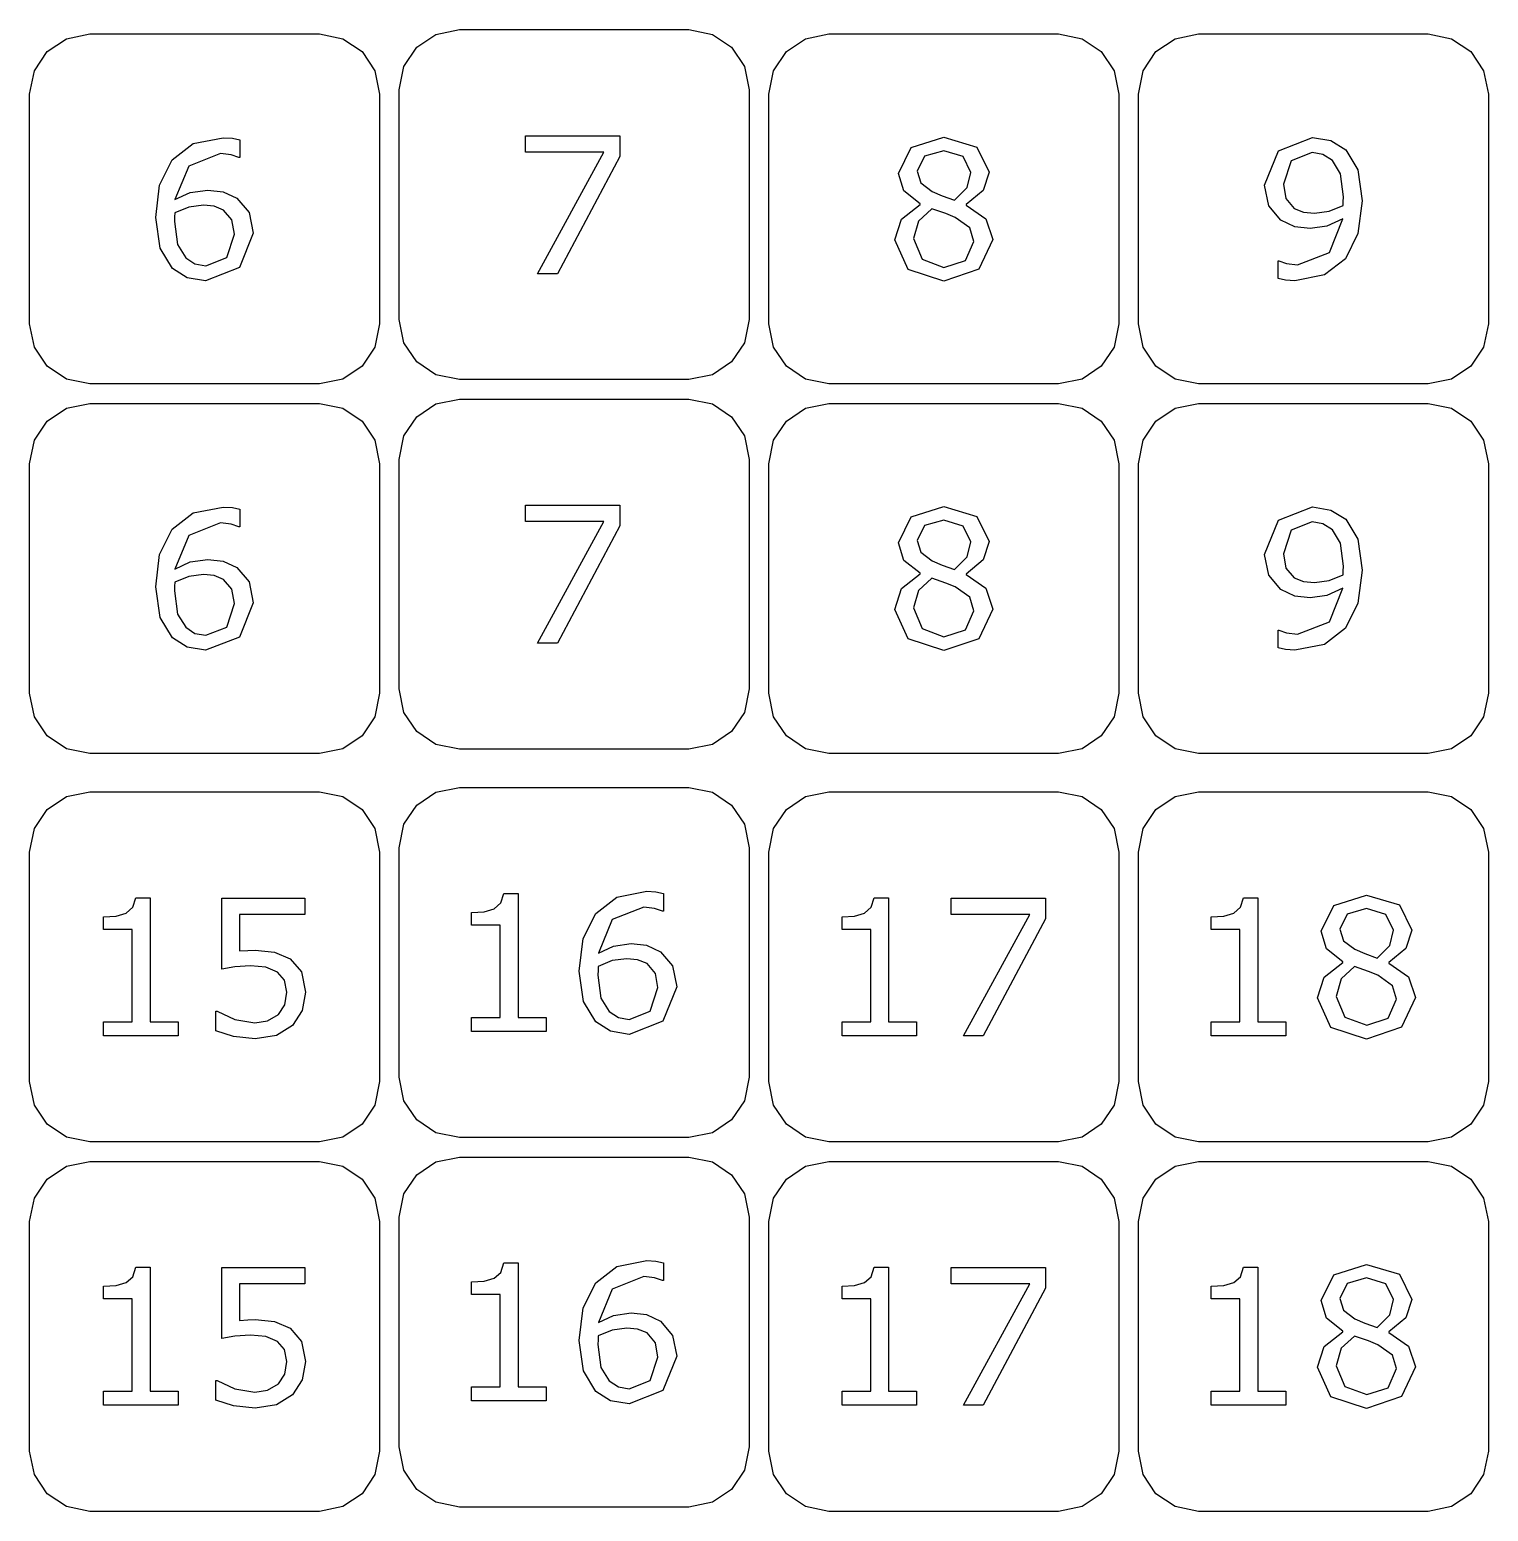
# Model space of a CAD drawing. Extents: x 11.1 to 63.2, y -24 to 11.
# Drawn here: x 40.19 to 63.17, y -12.35 to 11.01 of the extents above; entities that cross this region are included whole.
import ezdxf

# ---------------------------------------------------------------- set-up
doc = ezdxf.new("R2010")
doc.units = 0

msp = doc.modelspace()

# ---------------------------------------------------------------- linework, layer by layer
at = {"layer": 'Livello 1'}
for p, q in [((46.588299, 10.938218), (46.958238, 11.012538)), ((46.958238, 11.012538), (46.9583, 11.0126)), ((46.9583, 11.0126), (50.5766, 11.0126)), ((50.5766, 11.0126), (50.946539, 10.93828)), ((40.46294, 10.667088), (40.764399, 10.870008)), ((40.764399, 10.870008), (41.134338, 10.944328)), ((41.134338, 10.944328), (41.1344, 10.9443)), ((41.1344, 10.9443), (44.7527, 10.9443)), ((44.7527, 10.9443), (45.122639, 10.86998)), ((45.122639, 10.86998), (45.424098, 10.66706)), ((46.28684, 10.735298), (46.588299, 10.938218)), ((50.946539, 10.93828), (51.247998, 10.73536)), ((52.11164, 10.667088), (52.413099, 10.870008)), ((52.413099, 10.870008), (52.783038, 10.944328)), ((52.783038, 10.944328), (52.7831, 10.9443)), ((52.7831, 10.9443), (56.4014, 10.9443)), ((56.4014, 10.9443), (56.771339, 10.86998)), ((56.771339, 10.86998), (57.072798, 10.66706)), ((57.93604, 10.667088), (58.237499, 10.870008)), ((58.237499, 10.870008), (58.607438, 10.944328)), ((58.607438, 10.944328), (58.6074, 10.9443)), ((58.6074, 10.9443), (62.2258, 10.9443)), ((62.2258, 10.9443), (62.595739, 10.86998)), ((62.595739, 10.86998), (62.897198, 10.66706)), ((40.26002, 10.365629), (40.46294, 10.667088)), ((45.424098, 10.66706), (45.627018, 10.365601)), ((46.08392, 10.433839), (46.28684, 10.735298)), ((51.247998, 10.73536), (51.450918, 10.433901)), ((51.90872, 10.365629), (52.11164, 10.667088)), ((57.072798, 10.66706), (57.275718, 10.365601)), ((57.73312, 10.365629), (57.93604, 10.667088)), ((62.897198, 10.66706), (63.100118, 10.365601)), ((40.1857, 9.99569), (40.26002, 10.365629)), ((45.627018, 10.365601), (45.701338, 9.995662)), ((46.0096, 10.0639), (46.08392, 10.433839)), ((51.450918, 10.433901), (51.525238, 10.063962)), ((51.8344, 9.99569), (51.90872, 10.365629)), ((57.275718, 10.365601), (57.350038, 9.995662)), ((57.6588, 9.99569), (57.73312, 10.365629)), ((63.100118, 10.365601), (63.174438, 9.995662)), ((46.009662, 6.445588), (46.0096, 10.0639)), ((51.525238, 10.063962), (51.5253, 6.44559)), ((40.185762, 6.377338), (40.1857, 9.99569)), ((45.701338, 9.995662), (45.7014, 6.37733)), ((51.834462, 6.377338), (51.8344, 9.99569)), ((57.350038, 9.995662), (57.3501, 6.37733)), ((57.658762, 6.377338), (57.6588, 9.99569)), ((63.174438, 9.995662), (63.1744, 6.37733)), ((42.433127, 8.959474), (42.764188, 9.216155)), ((42.764188, 9.216155), (43.236715, 9.309494)), ((43.236715, 9.309494), (43.3811, 9.302202)), ((43.3811, 9.302202), (43.49923, 9.275949)), ((43.49923, 9.275949), (43.4992, 8.99739)), ((47.9989, 9.08169), (47.9989, 9.33691)), ((47.9989, 9.33691), (49.485, 9.33691)), ((49.485, 9.33691), (49.485, 9.01169)), ((53.879073, 8.746548), (54.080334, 9.154905)), ((54.080334, 9.154905), (54.59224, 9.318248)), ((54.59224, 9.318248), (55.111438, 9.162197)), ((55.111438, 9.162197), (55.305406, 8.765507)), ((59.866808, 9.103856), (60.400589, 9.31241)), ((60.400589, 9.31241), (60.692274, 9.262824)), ((60.692274, 9.262824), (60.92708, 9.116982)), ((60.92708, 9.116982), (61.118133, 8.804881)), ((42.234781, 8.562784), (42.433127, 8.959474)), ((43.192915, 9.058645), (42.692679, 8.861758)), ((43.360634, 9.038226), (43.192915, 9.058645)), ((43.4846, 8.99739), (43.360634, 9.038226)), ((43.4992, 8.99739), (43.4846, 8.99739)), ((49.23558, 9.08169), (47.9989, 9.08169)), ((48.1899, 7.16533), (49.23558, 9.08169)), ((49.485, 9.01169), (48.502026, 7.16533)), ((54.288943, 9.016355), (54.17227, 8.780091)), ((54.590836, 9.10386), (54.288943, 9.016355)), ((54.897103, 9.010521), (54.590836, 9.10386)), ((55.018154, 8.76259), (54.897103, 9.010521)), ((59.648046, 8.562783), (59.866808, 9.103856)), ((60.065135, 8.943426), (59.944087, 8.574446)), ((60.397655, 9.074684), (60.065135, 8.943426)), ((60.568289, 9.045516), (60.397655, 9.074684)), ((60.715589, 8.952177), (60.568289, 9.045516)), ((60.843929, 8.739248), (60.715589, 8.952177)), ((42.692679, 8.861758), (42.475374, 8.332352)), ((53.962204, 8.469448), (53.879073, 8.746548)), ((54.17227, 8.780091), (54.230608, 8.597789)), ((54.962735, 8.523409), (55.018155, 8.762589)), ((55.018155, 8.762589), (55.018154, 8.76259)), ((55.305406, 8.765507), (55.213526, 8.475282)), ((60.8906, 8.376102), (60.843929, 8.739248)), ((61.118133, 8.804881), (61.18522, 8.313394)), ((42.173527, 8.050879), (42.234781, 8.562784)), ((42.475374, 8.332352), (42.716013, 8.44465)), ((42.716013, 8.44465), (42.991654, 8.484027)), ((42.991654, 8.484027), (43.235209, 8.457775)), ((43.235209, 8.457775), (43.452514, 8.355686)), ((54.2218, 8.26527), (53.962204, 8.469448)), ((54.230608, 8.597789), (54.409994, 8.462156)), ((54.409994, 8.462156), (54.564587, 8.39361)), ((54.76293, 8.323606), (54.962735, 8.523409)), ((55.213526, 8.475282), (54.943719, 8.253603)), ((59.712218, 8.234639), (59.648046, 8.562783)), ((59.944087, 8.574446), (59.983462, 8.348391)), ((42.692725, 8.215682), (42.473961, 8.125261)), ((42.923154, 8.244851), (42.692725, 8.215682)), ((43.093788, 8.230266), (42.923154, 8.244851)), ((43.242547, 8.169012), (43.093788, 8.230266)), ((43.452514, 8.355686), (43.645026, 8.131089)), ((53.9258, 8.023172), (54.221857, 8.256519)), ((54.405617, 8.189431), (54.194148, 7.995462)), ((54.221857, 8.256519), (54.2218, 8.26527)), ((54.622922, 8.112135), (54.405617, 8.189431)), ((54.564587, 8.39361), (54.76293, 8.323606)), ((54.943719, 8.253603), (54.9437, 8.24485)), ((54.9437, 8.24485), (55.255801, 8.029004)), ((59.906186, 8.008584), (59.712218, 8.234639)), ((59.983462, 8.348391), (60.11618, 8.195257)), ((60.11618, 8.195257), (60.260562, 8.134004)), ((60.666003, 8.150045), (60.884767, 8.239008)), ((60.884767, 8.239008), (60.887674, 8.298804)), ((60.887674, 8.298804), (60.890581, 8.3761)), ((60.890581, 8.3761), (60.8906, 8.376102)), ((61.1852, 8.31339), (61.119569, 7.79711)), ((61.18522, 8.313394), (61.1852, 8.31339)), ((42.240614, 7.569601), (42.173527, 8.050879)), ((42.469587, 8.062549), (42.468176, 7.988169)), ((42.468176, 7.988169), (42.514844, 7.623564)), ((42.473961, 8.125261), (42.469587, 8.062549)), ((43.373806, 8.01442), (43.242547, 8.169012)), ((43.414641, 7.789823), (43.373806, 8.01442)), ((43.645026, 8.131089), (43.710654, 7.801486)), ((53.820794, 7.696486), (53.9258, 8.023172)), ((54.194148, 7.995462), (54.115394, 7.718363)), ((54.77314, 8.05234), (54.622922, 8.112135)), ((55.003569, 7.888997), (54.77314, 8.05234)), ((55.255801, 8.029004), (55.363726, 7.702318)), ((60.123491, 7.906495), (59.906186, 8.008584)), ((60.260562, 8.134004), (60.435574, 8.119418)), ((60.435574, 8.119418), (60.666003, 8.150045)), ((60.883326, 8.031918), (60.628101, 7.915245)), ((60.670398, 7.498137), (60.883326, 8.031918)), ((43.293642, 7.417928), (43.41469, 7.789824)), ((43.41469, 7.789824), (43.414641, 7.789823)), ((43.7107, 7.80149), (43.491936, 7.260417)), ((43.710654, 7.801486), (43.7107, 7.80149)), ((54.115394, 7.718363), (54.251027, 7.393136)), ((55.063363, 7.67461), (55.003569, 7.888997)), ((60.367046, 7.880243), (60.123491, 7.906495)), ((60.628101, 7.915245), (60.367046, 7.880243)), ((61.119569, 7.79711), (60.924142, 7.401879)), ((42.434585, 7.248749), (42.240614, 7.569601)), ((42.514844, 7.623564), (42.646103, 7.413552)), ((54.029348, 7.229792), (53.820794, 7.696486)), ((54.935023, 7.374176), (55.063363, 7.67461)), ((55.063363, 7.67461), (55.063363, 7.67461)), ((55.3638, 7.70232), (55.143577, 7.234168)), ((55.363726, 7.702318), (55.3638, 7.70232)), ((60.165785, 7.305626), (60.670398, 7.498137)), ((42.666473, 7.101449), (42.434585, 7.248749)), ((42.646103, 7.413552), (42.790488, 7.318755)), ((42.790488, 7.318755), (42.961122, 7.289587)), ((43.491936, 7.260417), (42.958155, 7.051863)), ((42.961122, 7.289587), (43.293642, 7.417928)), ((54.251027, 7.393136), (54.595214, 7.264795)), ((54.595214, 7.264795), (54.935023, 7.374176)), ((59.859498, 7.08832), (59.8595, 7.36688)), ((59.8595, 7.36688), (59.8741, 7.36688)), ((59.8741, 7.36688), (59.993692, 7.324586)), ((59.993692, 7.324586), (60.165785, 7.305626)), ((60.924142, 7.401879), (60.591622, 7.145197)), ((42.958155, 7.051863), (42.666473, 7.101449)), ((48.502026, 7.16533), (48.1899, 7.16533)), ((54.592296, 7.04749), (54.029348, 7.229792)), ((55.143577, 7.234168), (54.592296, 7.04749)), ((59.979087, 7.063527), (59.859498, 7.08832)), ((60.122013, 7.054775), (59.979087, 7.063527)), ((60.591622, 7.145197), (60.122013, 7.054775)), ((40.260082, 6.007399), (40.185762, 6.377338)), ((45.7014, 6.37733), (45.62708, 6.007391)), ((46.083982, 6.075649), (46.009662, 6.445588)), ((51.5253, 6.44559), (51.45098, 6.075651)), ((51.908782, 6.007399), (51.834462, 6.377338)), ((57.3501, 6.37733), (57.27578, 6.007391)), ((57.733082, 6.007399), (57.658762, 6.377338)), ((63.1744, 6.37733), (63.10008, 6.007391)), ((46.286902, 5.77419), (46.083982, 6.075649)), ((51.45098, 6.075651), (51.24806, 5.774192)), ((40.463002, 5.70594), (40.260082, 6.007399)), ((45.62708, 6.007391), (45.42416, 5.705932)), ((52.111702, 5.70594), (51.908782, 6.007399)), ((57.27578, 6.007391), (57.07286, 5.705932)), ((57.936002, 5.70594), (57.733082, 6.007399)), ((63.10008, 6.007391), (62.89716, 5.705932)), ((40.764461, 5.50302), (40.463002, 5.70594)), ((45.42416, 5.705932), (45.122701, 5.503012)), ((46.588361, 5.57127), (46.286902, 5.77419)), ((51.24806, 5.774192), (50.946601, 5.571272)), ((52.413161, 5.50302), (52.111702, 5.70594)), ((57.07286, 5.705932), (56.771401, 5.503012)), ((58.237461, 5.50302), (57.936002, 5.70594)), ((62.89716, 5.705932), (62.595701, 5.503012)), ((41.1344, 5.4287), (40.764461, 5.50302)), ((44.752762, 5.428692), (41.1344, 5.4287)), ((45.122701, 5.503012), (44.752762, 5.428692)), ((46.9583, 5.49695), (46.588361, 5.57127)), ((50.576662, 5.496952), (46.9583, 5.49695)), ((50.946601, 5.571272), (50.576662, 5.496952)), ((52.7831, 5.4287), (52.413161, 5.50302)), ((56.401462, 5.428692), (52.7831, 5.4287)), ((56.771401, 5.503012), (56.401462, 5.428692)), ((58.6074, 5.4287), (58.237461, 5.50302)), ((62.225762, 5.428692), (58.6074, 5.4287)), ((62.595701, 5.503012), (62.225762, 5.428692)), ((46.588299, 5.111498), (46.958238, 5.185818)), ((46.958238, 5.185818), (46.9583, 5.18582)), ((46.9583, 5.18582), (50.5766, 5.18582)), ((50.5766, 5.18582), (50.946539, 5.1115)), ((40.46294, 4.840318), (40.764399, 5.043238)), ((40.764399, 5.043238), (41.134338, 5.117558)), ((41.134338, 5.117558), (41.1344, 5.11756)), ((41.1344, 5.11756), (44.7527, 5.11756)), ((44.7527, 5.11756), (45.122639, 5.04324)), ((45.122639, 5.04324), (45.424098, 4.84032)), ((46.08392, 4.607119), (46.28684, 4.908578)), ((46.28684, 4.908578), (46.588299, 5.111498)), ((50.946539, 5.1115), (51.247998, 4.90858)), ((51.247998, 4.90858), (51.450918, 4.607121)), ((52.11164, 4.840318), (52.413099, 5.043238)), ((52.413099, 5.043238), (52.783038, 5.117558)), ((52.783038, 5.117558), (52.7831, 5.11756)), ((52.7831, 5.11756), (56.4014, 5.11756)), ((56.4014, 5.11756), (56.771339, 5.04324)), ((56.771339, 5.04324), (57.072798, 4.84032)), ((57.93604, 4.840318), (58.237499, 5.043238)), ((58.237499, 5.043238), (58.607438, 5.117558)), ((58.6074, 5.11756), (62.2258, 5.11756)), ((58.607438, 5.117558), (58.6074, 5.11756)), ((62.2258, 5.11756), (62.595739, 5.04324)), ((62.595739, 5.04324), (62.897198, 4.84032)), ((40.26002, 4.538859), (40.46294, 4.840318)), ((45.424098, 4.84032), (45.627018, 4.538861)), ((51.90872, 4.538859), (52.11164, 4.840318)), ((57.072798, 4.84032), (57.275718, 4.538861)), ((57.73312, 4.538859), (57.93604, 4.840318)), ((62.897198, 4.84032), (63.100118, 4.538861)), ((40.1857, 4.16892), (40.26002, 4.538859)), ((45.627018, 4.538861), (45.701338, 4.168922)), ((46.0096, 4.23718), (46.08392, 4.607119)), ((51.450918, 4.607121), (51.525238, 4.237182)), ((51.8344, 4.16892), (51.90872, 4.538859)), ((57.275718, 4.538861), (57.350038, 4.168922)), ((57.6588, 4.16892), (57.73312, 4.538859)), ((63.100118, 4.538861), (63.174438, 4.168922)), ((46.009662, 0.618819), (46.0096, 4.23718)), ((51.525238, 4.237182), (51.5253, 0.61882)), ((40.185762, 0.550564), (40.1857, 4.16892)), ((45.701338, 4.168922), (45.7014, 0.550564)), ((51.834462, 0.550564), (51.8344, 4.16892)), ((57.350038, 4.168922), (57.3501, 0.550564)), ((57.658762, 0.550564), (57.6588, 4.16892)), ((63.174438, 4.168922), (63.1744, 0.550564)), ((47.9989, 3.25857), (47.9989, 3.51379)), ((47.9989, 3.51379), (49.485, 3.51379)), ((49.485, 3.51379), (49.485, 3.18857)), ((42.433127, 3.136356), (42.764188, 3.393037)), ((42.764188, 3.393037), (43.236715, 3.486377)), ((43.236715, 3.486377), (43.3811, 3.479095)), ((43.3811, 3.479095), (43.49923, 3.452849)), ((43.49923, 3.452849), (43.4992, 3.17429)), ((53.879073, 2.923429), (54.080334, 3.331784)), ((54.080334, 3.331784), (54.59224, 3.495128)), ((54.590836, 3.280741), (54.288943, 3.193235)), ((54.897103, 3.187402), (54.590836, 3.280741)), ((54.59224, 3.495128), (55.111438, 3.339076)), ((55.111438, 3.339076), (55.305406, 2.942388)), ((59.648046, 2.739646), (59.866808, 3.280719)), ((59.866808, 3.280719), (60.400589, 3.489273)), ((60.400589, 3.489273), (60.692274, 3.439687)), ((60.692274, 3.439687), (60.92708, 3.293843)), ((60.92708, 3.293843), (61.118133, 2.981742)), ((42.234781, 2.739668), (42.433127, 3.136356)), ((42.692679, 3.038671), (42.475374, 2.509265)), ((43.192915, 3.235558), (42.692679, 3.038671)), ((43.360634, 3.215125), (43.192915, 3.235558)), ((43.4846, 3.17429), (43.360634, 3.215125)), ((43.4992, 3.17429), (43.4846, 3.17429)), ((49.23558, 3.25857), (47.9989, 3.25857)), ((48.1899, 1.34221), (49.23558, 3.25857)), ((49.485, 3.18857), (48.502026, 1.34221)), ((54.288943, 3.193235), (54.17227, 2.95697)), ((55.018154, 2.93947), (54.897103, 3.187402)), ((60.065135, 3.120317), (59.944087, 2.751337)), ((60.397655, 3.251573), (60.065135, 3.120317)), ((60.568289, 3.222406), (60.397655, 3.251573)), ((60.715589, 3.129067), (60.568289, 3.222406)), ((60.843929, 2.916139), (60.715589, 3.129067)), ((53.962204, 2.646329), (53.879073, 2.923429)), ((54.17227, 2.95697), (54.230608, 2.774669)), ((54.962735, 2.70029), (55.018155, 2.93947)), ((55.018155, 2.93947), (55.018154, 2.93947)), ((55.305406, 2.942388), (55.213526, 2.652162)), ((60.8906, 2.552993), (60.843929, 2.916139)), ((61.118133, 2.981742), (61.18522, 2.490255)), ((42.173527, 2.227762), (42.234781, 2.739668)), ((42.475374, 2.509265), (42.716013, 2.621564)), ((42.716013, 2.621564), (42.991654, 2.660939)), ((42.991654, 2.660939), (43.235209, 2.634693)), ((43.235209, 2.634693), (43.452514, 2.532602)), ((54.2218, 2.44215), (53.962204, 2.646329)), ((54.230608, 2.774669), (54.409994, 2.639037)), ((54.409994, 2.639037), (54.564587, 2.57049)), ((54.564587, 2.57049), (54.76293, 2.500488)), ((54.76293, 2.500488), (54.962735, 2.70029)), ((55.213526, 2.652162), (54.943719, 2.430482)), ((59.712218, 2.411501), (59.648046, 2.739646)), ((59.944087, 2.751337), (59.983462, 2.52528)), ((42.692725, 2.392582), (42.473961, 2.302161)), ((42.923154, 2.42175), (42.692725, 2.392582)), ((43.093788, 2.407159), (42.923154, 2.42175)), ((43.242547, 2.345905), (43.093788, 2.407159)), ((43.373806, 2.191312), (43.242547, 2.345905)), ((43.452514, 2.532602), (43.645026, 2.308007)), ((53.9258, 2.200048), (54.221857, 2.433395)), ((54.405617, 2.36631), (54.194148, 2.172342)), ((54.221857, 2.433395), (54.2218, 2.44215)), ((54.622922, 2.289015), (54.405617, 2.36631)), ((54.943719, 2.430482), (54.9437, 2.42173)), ((54.9437, 2.42173), (55.255801, 2.205884)), ((59.906186, 2.185447), (59.712218, 2.411501)), ((59.983462, 2.52528), (60.11618, 2.372146)), ((60.11618, 2.372146), (60.260562, 2.310893)), ((60.666003, 2.326929), (60.884767, 2.415891)), ((60.884767, 2.415891), (60.887674, 2.475688)), ((60.887674, 2.475688), (60.890581, 2.552983)), ((60.890581, 2.552983), (60.8906, 2.552993)), ((61.1852, 2.49028), (61.119569, 1.974)), ((61.18522, 2.490255), (61.1852, 2.49028)), ((42.240614, 1.746483), (42.173527, 2.227762)), ((42.469587, 2.239448), (42.468176, 2.165069)), ((42.468176, 2.165069), (42.514844, 1.800464)), ((42.473961, 2.302161), (42.469587, 2.239448)), ((43.414641, 1.966714), (43.373806, 2.191312)), ((43.645026, 2.308007), (43.710654, 1.978403)), ((53.820794, 1.873365), (53.9258, 2.200048)), ((54.194148, 2.172342), (54.115394, 1.895242)), ((54.77314, 2.229221), (54.622922, 2.289015)), ((55.003569, 2.065877), (54.77314, 2.229221)), ((55.255801, 2.205884), (55.363726, 1.879201)), ((60.123491, 2.083356), (59.906186, 2.185447)), ((60.260562, 2.310893), (60.435574, 2.296302)), ((60.435574, 2.296302), (60.666003, 2.326929)), ((60.883326, 2.208784), (60.628101, 2.092111)), ((60.670398, 1.675003), (60.883326, 2.208784)), ((43.293642, 1.594828), (43.41469, 1.966723)), ((43.41469, 1.966723), (43.414641, 1.966714)), ((43.7107, 1.97837), (43.491936, 1.4373)), ((43.710654, 1.978403), (43.7107, 1.97837)), ((54.029348, 1.406669), (53.820794, 1.873365)), ((54.115394, 1.895242), (54.251027, 1.570015)), ((55.063363, 1.85149), (55.003569, 2.065877)), ((55.3638, 1.8792), (55.143577, 1.411047)), ((55.363726, 1.879201), (55.3638, 1.8792)), ((60.367046, 2.05711), (60.123491, 2.083356)), ((60.628101, 2.092111), (60.367046, 2.05711)), ((61.119569, 1.974), (60.924142, 1.578768)), ((42.434585, 1.42563), (42.240614, 1.746483)), ((42.514844, 1.800464), (42.646103, 1.590454)), ((54.935023, 1.551056), (55.063363, 1.85149)), ((55.063363, 1.85149), (55.063363, 1.85149)), ((60.165785, 1.482491), (60.670398, 1.675003)), ((42.666473, 1.27833), (42.434585, 1.42563)), ((42.646103, 1.590454), (42.790488, 1.495655)), ((42.790488, 1.495655), (42.961122, 1.466488)), ((43.491936, 1.4373), (42.958155, 1.228744)), ((42.961122, 1.466488), (43.293642, 1.594828)), ((54.592296, 1.224368), (54.029348, 1.406669)), ((54.251027, 1.570015), (54.595214, 1.441675)), ((55.143577, 1.411047), (54.592296, 1.224368)), ((54.595214, 1.441675), (54.935023, 1.551056)), ((59.859498, 1.265194), (59.8595, 1.54375)), ((59.8595, 1.54375), (59.8741, 1.54375)), ((59.8741, 1.54375), (59.993692, 1.501456)), ((59.993692, 1.501456), (60.165785, 1.482491)), ((60.924142, 1.578768), (60.591622, 1.322087)), ((42.958155, 1.228744), (42.666473, 1.27833)), ((48.502026, 1.34221), (48.1899, 1.34221)), ((59.979087, 1.240415), (59.859498, 1.265194)), ((60.122013, 1.231666), (59.979087, 1.240415)), ((60.591622, 1.322087), (60.122013, 1.231666)), ((40.260082, 0.180625), (40.185762, 0.550564)), ((45.7014, 0.550564), (45.62708, 0.180625)), ((46.083982, 0.24888), (46.009662, 0.618819)), ((51.5253, 0.61882), (51.45098, 0.248881)), ((51.908782, 0.180625), (51.834462, 0.550564)), ((57.3501, 0.550564), (57.27578, 0.180625)), ((57.733082, 0.180625), (57.658762, 0.550564)), ((63.1744, 0.550564), (63.10008, 0.180625)), ((46.286902, -0.052579), (46.083982, 0.24888)), ((51.45098, 0.248881), (51.24806, -0.052578)), ((40.463002, -0.120834), (40.260082, 0.180625)), ((45.62708, 0.180625), (45.42416, -0.120834)), ((52.111702, -0.120834), (51.908782, 0.180625)), ((57.27578, 0.180625), (57.07286, -0.120834)), ((57.936002, -0.120834), (57.733082, 0.180625)), ((63.10008, 0.180625), (62.89716, -0.120834)), ((40.764461, -0.323754), (40.463002, -0.120834)), ((45.42416, -0.120834), (45.122701, -0.323754)), ((46.588361, -0.255499), (46.286902, -0.052579)), ((51.24806, -0.052578), (50.946601, -0.255498)), ((52.413161, -0.323754), (52.111702, -0.120834)), ((57.07286, -0.120834), (56.771401, -0.323754)), ((58.237461, -0.323754), (57.936002, -0.120834)), ((62.89716, -0.120834), (62.595701, -0.323754)), ((41.1344, -0.398074), (40.764461, -0.323754)), ((44.752762, -0.398074), (41.1344, -0.398074)), ((45.122701, -0.323754), (44.752762, -0.398074)), ((46.9583, -0.329819), (46.588361, -0.255499)), ((50.576662, -0.329818), (46.9583, -0.329819)), ((50.946601, -0.255498), (50.576662, -0.329818)), ((52.7831, -0.398074), (52.413161, -0.323754)), ((56.401462, -0.398074), (52.7831, -0.398074)), ((56.771401, -0.323754), (56.401462, -0.398074)), ((58.6074, -0.398074), (58.237461, -0.323754)), ((62.225762, -0.398074), (58.6074, -0.398074)), ((62.595701, -0.323754), (62.225762, -0.398074)), ((40.46294, -1.280302), (40.764399, -1.077382)), ((40.764399, -1.077382), (41.134338, -1.003062)), ((41.134338, -1.003062), (41.1344, -1.00307)), ((41.1344, -1.00307), (44.7527, -1.00307)), ((44.7527, -1.00307), (45.122639, -1.07739)), ((45.122639, -1.07739), (45.424098, -1.28031)), ((46.28684, -1.212052), (46.588299, -1.009132)), ((46.588299, -1.009132), (46.958238, -0.934812)), ((46.958238, -0.934812), (46.9583, -0.93481)), ((46.9583, -0.93481), (50.5766, -0.93481)), ((50.5766, -0.93481), (50.946539, -1.00913)), ((50.946539, -1.00913), (51.247998, -1.21205)), ((52.11164, -1.280302), (52.413099, -1.077382)), ((52.413099, -1.077382), (52.783038, -1.003062)), ((52.783038, -1.003062), (52.7831, -1.00307)), ((52.7831, -1.00307), (56.4014, -1.00307)), ((56.4014, -1.00307), (56.771339, -1.07739)), ((56.771339, -1.07739), (57.072798, -1.28031)), ((57.93604, -1.280302), (58.237499, -1.077382)), ((58.237499, -1.077382), (58.607438, -1.003062)), ((58.607438, -1.003062), (58.6074, -1.00307)), ((58.6074, -1.00307), (62.2258, -1.00307)), ((62.2258, -1.00307), (62.595739, -1.07739)), ((62.595739, -1.07739), (62.897198, -1.28031)), ((40.26002, -1.581761), (40.46294, -1.280302)), ((45.424098, -1.28031), (45.627018, -1.581769)), ((46.08392, -1.513511), (46.28684, -1.212052)), ((51.247998, -1.21205), (51.450918, -1.513509)), ((51.90872, -1.581761), (52.11164, -1.280302)), ((57.072798, -1.28031), (57.275718, -1.581769)), ((57.73312, -1.581761), (57.93604, -1.280302)), ((62.897198, -1.28031), (63.100118, -1.581769)), ((40.1857, -1.9517), (40.26002, -1.581761)), ((45.627018, -1.581769), (45.701338, -1.951708)), ((46.0096, -1.88345), (46.08392, -1.513511)), ((51.450918, -1.513509), (51.525238, -1.883448)), ((51.8344, -1.9517), (51.90872, -1.581761)), ((57.275718, -1.581769), (57.350038, -1.951708)), ((57.6588, -1.9517), (57.73312, -1.581761)), ((63.100118, -1.581769), (63.174438, -1.951708)), ((40.185762, -5.570062), (40.1857, -1.9517)), ((45.701338, -1.951708), (45.7014, -5.57006)), ((46.009662, -5.501812), (46.0096, -1.88345)), ((51.525238, -1.883448), (51.5253, -5.50181)), ((51.834462, -5.570062), (51.8344, -1.9517)), ((57.350038, -1.951708), (57.3501, -5.57006)), ((57.658762, -5.570062), (57.6588, -1.9517)), ((63.174438, -1.951708), (63.1744, -5.57006)), ((41.81256, -2.823117), (41.857769, -2.671442)), ((41.857769, -2.671442), (42.0838, -2.67144)), ((42.0838, -2.67144), (42.0838, -4.62864)), ((43.214021, -3.797342), (43.2141, -2.67873)), ((43.2141, -2.67873), (44.5208, -2.67873)), ((44.5208, -2.67873), (44.5208, -2.93395)), ((47.506657, -2.84675), (47.611661, -2.75487)), ((47.611661, -2.75487), (47.656873, -2.603193)), ((47.656873, -2.603193), (47.8829, -2.60319)), ((47.8829, -2.60319), (47.8829, -4.56039)), ((49.106526, -2.919667), (49.437587, -2.662986)), ((49.437587, -2.662986), (49.910114, -2.569647)), ((49.910114, -2.569647), (50.054499, -2.576928)), ((50.054499, -2.576928), (50.172631, -2.603175)), ((50.172631, -2.603175), (50.1726, -2.88174)), ((53.44956, -2.823117), (53.494769, -2.671442)), ((53.494769, -2.671442), (53.7209, -2.67144)), ((53.7209, -2.67144), (53.7209, -4.62864)), ((54.7097, -2.93396), (54.7097, -2.67874)), ((54.7097, -2.67874), (56.1958, -2.67874)), ((56.1958, -2.67874), (56.1958, -3.00397)), ((59.26886, -2.823117), (59.314072, -2.671442)), ((59.314072, -2.671442), (59.5401, -2.67144)), ((59.5401, -2.67144), (59.5401, -4.62864)), ((60.540572, -3.200851), (60.741833, -2.792493)), ((60.741833, -2.792493), (61.25374, -2.629151)), ((61.25374, -2.629151), (61.772935, -2.785203)), ((61.772935, -2.785203), (61.966906, -3.181891)), ((41.3517, -2.9748), (41.548584, -2.960209)), ((41.3517, -3.17314), (41.3517, -2.9748)), ((41.548584, -2.960209), (41.707554, -2.914997)), ((41.707554, -2.914997), (41.81256, -2.823117)), ((44.5208, -2.93395), (43.4955, -2.93395)), ((43.4955, -2.93395), (43.4955, -3.51149)), ((47.1508, -2.90655), (47.347687, -2.891959)), ((47.1508, -3.10489), (47.1508, -2.90655)), ((47.347687, -2.891959), (47.506657, -2.84675)), ((48.908183, -3.316355), (49.106526, -2.919667)), ((49.36608, -3.017359), (49.148775, -3.546765)), ((49.866318, -2.820472), (49.36608, -3.017359)), ((50.034034, -2.840905), (49.866318, -2.820472)), ((50.158, -2.88174), (50.034034, -2.840905)), ((50.1726, -2.88174), (50.158, -2.88174)), ((52.9887, -2.9748), (53.185587, -2.960209)), ((52.9887, -3.17314), (52.9887, -2.9748)), ((53.185587, -2.960209), (53.344554, -2.914997)), ((53.344554, -2.914997), (53.44956, -2.823117)), ((55.94639, -2.93396), (54.7097, -2.93396)), ((54.9007, -4.85032), (55.94639, -2.93396)), ((56.1958, -3.00397), (55.212826, -4.85033)), ((58.808, -2.9748), (59.004887, -2.960209)), ((58.808, -3.17314), (58.808, -2.9748)), ((59.004887, -2.960209), (59.163854, -2.914997)), ((59.163854, -2.914997), (59.26886, -2.823117)), ((60.950389, -2.931045), (60.833716, -3.167307)), ((61.252282, -2.843539), (60.950389, -2.931045)), ((61.558549, -2.936878), (61.252282, -2.843539)), ((61.6796, -3.18481), (61.558549, -2.936878)), ((41.8038, -3.17314), (41.3517, -3.17314)), ((41.8038, -4.62864), (41.8038, -3.17314)), ((47.6029, -3.10489), (47.1508, -3.10489)), ((47.6029, -4.56039), (47.6029, -3.10489)), ((53.4408, -3.17314), (52.9887, -3.17314)), ((53.4408, -4.62864), (53.4408, -3.17314)), ((59.2601, -3.17314), (58.808, -3.17314)), ((59.2601, -4.62864), (59.2601, -3.17314)), ((60.623701, -3.477951), (60.540572, -3.200851)), ((60.833716, -3.167307), (60.892054, -3.349611)), ((61.624181, -3.42399), (61.679601, -3.18481)), ((61.679601, -3.18481), (61.6796, -3.18481)), ((61.966906, -3.181891), (61.875025, -3.472117)), ((43.4955, -3.51149), (43.62384, -3.502741)), ((43.62384, -3.502741), (43.737595, -3.499834)), ((43.737595, -3.499834), (44.04678, -3.530461)), ((48.846926, -3.828261), (48.908183, -3.316355)), ((49.148775, -3.546765), (49.389414, -3.434466)), ((49.389414, -3.434466), (49.665055, -3.395091)), ((49.665055, -3.395091), (49.908613, -3.421337)), ((49.908613, -3.421337), (50.125915, -3.523428)), ((60.8833, -3.68213), (60.623701, -3.477951)), ((60.892054, -3.349611), (61.07144, -3.485244)), ((61.07144, -3.485244), (61.22603, -3.553787)), ((61.424376, -3.623792), (61.624181, -3.42399)), ((61.875025, -3.472117), (61.605218, -3.693797)), ((44.04678, -3.530461), (44.290335, -3.635467)), ((44.290335, -3.635467), (44.47118, -3.842562)), ((49.366124, -3.663438), (49.147362, -3.753859)), ((49.596553, -3.63427), (49.366124, -3.663438)), ((49.76719, -3.648861), (49.596553, -3.63427)), ((49.915949, -3.710115), (49.76719, -3.648861)), ((50.047205, -3.864708), (49.915949, -3.710115)), ((50.125915, -3.523428), (50.318427, -3.748023)), ((60.5873, -3.924228), (60.883359, -3.690881)), ((60.883359, -3.690881), (60.8833, -3.68213)), ((61.22603, -3.553787), (61.424376, -3.623792)), ((61.605218, -3.693797), (61.6052, -3.70255)), ((61.6052, -3.70255), (61.917301, -3.918396)), ((43.4182, -3.762341), (43.214021, -3.797342)), ((43.666132, -3.744843), (43.4182, -3.762341)), ((43.90823, -3.768183), (43.666132, -3.744843)), ((44.093447, -3.845478), (43.90823, -3.768183)), ((44.199912, -3.969444), (44.093447, -3.845478)), ((44.239291, -4.159038), (44.199912, -3.969444)), ((44.47118, -3.842562), (44.535349, -4.160499)), ((48.914016, -4.30954), (48.846926, -3.828261)), ((49.142988, -3.816572), (49.141577, -3.890951)), ((49.141577, -3.890951), (49.188245, -4.255556)), ((49.147362, -3.753859), (49.142988, -3.816572)), ((50.088043, -4.089306), (50.047205, -3.864708)), ((50.318427, -3.748023), (50.384055, -4.077624)), ((60.482296, -4.250914), (60.5873, -3.924228)), ((60.855594, -3.95194), (60.77684, -4.22904)), ((61.067063, -3.757969), (60.855594, -3.95194)), ((61.284368, -3.835267), (61.067063, -3.757969)), ((61.434586, -3.895061), (61.284368, -3.835267)), ((61.665015, -4.058403), (61.434586, -3.895061)), ((61.917301, -3.918396), (62.025223, -4.245082)), ((44.205746, -4.361758), (44.239291, -4.159038)), ((44.5354, -4.16049), (44.47998, -4.450716)), ((44.535349, -4.160499), (44.5354, -4.16049)), ((49.96704, -4.461192), (50.088091, -4.089297)), ((50.088091, -4.089297), (50.088043, -4.089306)), ((50.3841, -4.07765), (50.165338, -4.618723)), ((50.384055, -4.077624), (50.3841, -4.07765)), ((61.724809, -4.27279), (61.665015, -4.058403)), ((44.109491, -4.511976), (44.205746, -4.361758)), ((49.107984, -4.630393), (48.914016, -4.30954)), ((49.188245, -4.255556), (49.319504, -4.465566)), ((60.69085, -4.717608), (60.482296, -4.250914)), ((60.77684, -4.22904), (60.912473, -4.554267)), ((61.596469, -4.573226), (61.724809, -4.272789)), ((61.724809, -4.272789), (61.724809, -4.27279)), ((62.0253, -4.24508), (61.805079, -4.713233)), ((62.025223, -4.245082), (62.0253, -4.24508)), ((41.3517, -4.85032), (41.3517, -4.62864)), ((41.3517, -4.62864), (41.8038, -4.62864)), ((42.0838, -4.62864), (42.5272, -4.62864)), ((42.5272, -4.62864), (42.5272, -4.85032)), ((43.120737, -4.76865), (43.1207, -4.46093)), ((43.1207, -4.46093), (43.1411, -4.46093)), ((43.1411, -4.46093), (43.421118, -4.59073)), ((43.421118, -4.59073), (43.736137, -4.643232)), ((43.736137, -4.643232), (43.935939, -4.614064)), ((43.935939, -4.614064), (44.109491, -4.511976)), ((44.47998, -4.450716), (44.328305, -4.684063)), ((47.1508, -4.78207), (47.1508, -4.56039)), ((47.1508, -4.56039), (47.6029, -4.56039)), ((47.8829, -4.56039), (48.3263, -4.56039)), ((48.3263, -4.56039), (48.3263, -4.78207)), ((49.339872, -4.777693), (49.107984, -4.630393)), ((49.319504, -4.465566), (49.463886, -4.560365)), ((49.463886, -4.560365), (49.63452, -4.589532)), ((50.165338, -4.618723), (49.631557, -4.827277)), ((49.63452, -4.589532), (49.96704, -4.461192)), ((52.9887, -4.85032), (52.9887, -4.62864)), ((52.9887, -4.62864), (53.4408, -4.62864)), ((53.7209, -4.62864), (54.1642, -4.62864)), ((54.1642, -4.62864), (54.1642, -4.85032)), ((58.808, -4.85032), (58.808, -4.62864)), ((58.808, -4.62864), (59.2601, -4.62864)), ((59.5401, -4.62864), (59.9835, -4.62864)), ((59.9835, -4.62864), (59.9835, -4.85032)), ((60.912473, -4.554267), (61.256657, -4.682607)), ((61.256657, -4.682607), (61.596469, -4.573226)), ((42.5272, -4.85032), (41.3517, -4.85032)), ((43.399293, -4.857612), (43.120737, -4.76865)), ((43.742023, -4.895532), (43.399293, -4.857612)), ((44.077458, -4.841571), (43.742023, -4.895532)), ((44.328305, -4.684063), (44.077458, -4.841571)), ((48.3263, -4.78207), (47.1508, -4.78207)), ((49.631557, -4.827277), (49.339872, -4.777693)), ((54.1642, -4.85032), (52.9887, -4.85032)), ((55.212826, -4.85033), (54.9007, -4.85032)), ((59.9835, -4.85032), (58.808, -4.85032)), ((61.253798, -4.899909), (60.69085, -4.717608)), ((61.805079, -4.713233), (61.253798, -4.899909)), ((40.260082, -5.940001), (40.185762, -5.570062)), ((45.7014, -5.57006), (45.62708, -5.939999)), ((46.083982, -5.871751), (46.009662, -5.501812)), ((51.5253, -5.50181), (51.45098, -5.871749)), ((51.908782, -5.940001), (51.834462, -5.570062)), ((57.3501, -5.57006), (57.27578, -5.939999)), ((57.733082, -5.940001), (57.658762, -5.570062)), ((63.1744, -5.57006), (63.10008, -5.939999)), ((40.463002, -6.24146), (40.260082, -5.940001)), ((45.62708, -5.939999), (45.42416, -6.241458)), ((46.286902, -6.17321), (46.083982, -5.871751)), ((51.45098, -5.871749), (51.24806, -6.173208)), ((52.111702, -6.24146), (51.908782, -5.940001)), ((57.27578, -5.939999), (57.07286, -6.241458)), ((57.936002, -6.24146), (57.733082, -5.940001)), ((63.10008, -5.939999), (62.89716, -6.241458)), ((40.764461, -6.44438), (40.463002, -6.24146)), ((45.42416, -6.241458), (45.122701, -6.444378)), ((46.588361, -6.37613), (46.286902, -6.17321)), ((51.24806, -6.173208), (50.946601, -6.376128)), ((52.413161, -6.44438), (52.111702, -6.24146)), ((57.07286, -6.241458), (56.771401, -6.444378)), ((58.237461, -6.44438), (57.936002, -6.24146)), ((62.89716, -6.241458), (62.595701, -6.444378)), ((41.1344, -6.5187), (40.764461, -6.44438)), ((44.752762, -6.518698), (41.1344, -6.5187)), ((45.122701, -6.444378), (44.752762, -6.518698)), ((46.9583, -6.45045), (46.588361, -6.37613)), ((50.576662, -6.450448), (46.9583, -6.45045)), ((50.946601, -6.376128), (50.576662, -6.450448)), ((52.7831, -6.5187), (52.413161, -6.44438)), ((56.401462, -6.518698), (52.7831, -6.5187)), ((56.771401, -6.444378), (56.401462, -6.518698)), ((58.6074, -6.5187), (58.237461, -6.44438)), ((62.225762, -6.518698), (58.6074, -6.5187)), ((62.595701, -6.444378), (62.225762, -6.518698)), ((46.588299, -6.835902), (46.958238, -6.761582)), ((46.958238, -6.761582), (46.9583, -6.76158)), ((46.9583, -6.76158), (50.5766, -6.76158)), ((50.5766, -6.76158), (50.946539, -6.8359)), ((40.46294, -7.107082), (40.764399, -6.904162)), ((40.764399, -6.904162), (41.134338, -6.829842)), ((41.134338, -6.829842), (41.1344, -6.82984)), ((41.1344, -6.82984), (44.7527, -6.82984)), ((44.7527, -6.82984), (45.122639, -6.90416)), ((45.122639, -6.90416), (45.424098, -7.10708)), ((46.28684, -7.038822), (46.588299, -6.835902)), ((50.946539, -6.8359), (51.247998, -7.03882)), ((52.11164, -7.107082), (52.413099, -6.904162)), ((52.413099, -6.904162), (52.783038, -6.829842)), ((52.783038, -6.829842), (52.7831, -6.82984)), ((52.7831, -6.82984), (56.4014, -6.82984)), ((56.4014, -6.82984), (56.771339, -6.90416)), ((56.771339, -6.90416), (57.072798, -7.10708)), ((57.93604, -7.107082), (58.237499, -6.904162)), ((58.237499, -6.904162), (58.607438, -6.829842)), ((58.6074, -6.82984), (62.2258, -6.82984)), ((58.607438, -6.829842), (58.6074, -6.82984)), ((62.2258, -6.82984), (62.595739, -6.90416)), ((62.595739, -6.90416), (62.897198, -7.10708)), ((40.26002, -7.408541), (40.46294, -7.107082)), ((45.424098, -7.10708), (45.627018, -7.408539)), ((46.08392, -7.340281), (46.28684, -7.038822)), ((51.247998, -7.03882), (51.450918, -7.340279)), ((51.90872, -7.408541), (52.11164, -7.107082)), ((57.072798, -7.10708), (57.275718, -7.408539)), ((57.73312, -7.408541), (57.93604, -7.107082)), ((62.897198, -7.10708), (63.100118, -7.408539)), ((40.1857, -7.77848), (40.26002, -7.408541)), ((45.627018, -7.408539), (45.701338, -7.778478)), ((46.0096, -7.71022), (46.08392, -7.340281)), ((51.450918, -7.340279), (51.525238, -7.710218)), ((51.8344, -7.77848), (51.90872, -7.408541)), ((57.275718, -7.408539), (57.350038, -7.778478)), ((57.6588, -7.77848), (57.73312, -7.408541)), ((63.100118, -7.408539), (63.174438, -7.778478)), ((40.185762, -11.396862), (40.1857, -7.77848)), ((45.701338, -7.778478), (45.7014, -11.3968)), ((46.009662, -11.328562), (46.0096, -7.71022)), ((51.525238, -7.710218), (51.5253, -11.3286)), ((51.834462, -11.396862), (51.8344, -7.77848)), ((57.350038, -7.778478), (57.3501, -11.3968)), ((57.658762, -11.396862), (57.6588, -7.77848)), ((63.174438, -7.778478), (63.1744, -11.3968)), ((49.437587, -8.486114), (49.910114, -8.392774)), ((49.910114, -8.392774), (50.054499, -8.400056)), ((50.054499, -8.400056), (50.172631, -8.426302)), ((41.81256, -8.64624), (41.857769, -8.494563)), ((41.857769, -8.494563), (42.0838, -8.49456)), ((42.0838, -8.49456), (42.0838, -10.4518)), ((43.214021, -9.620412), (43.2141, -8.50185)), ((43.2141, -8.50185), (44.5208, -8.50185)), ((44.5208, -8.50185), (44.5208, -8.75708)), ((47.506657, -8.669867), (47.611661, -8.577987)), ((47.611661, -8.577987), (47.656873, -8.426312)), ((47.656873, -8.426312), (47.8829, -8.42631)), ((47.8829, -8.42631), (47.8829, -10.3835)), ((49.106526, -8.742795), (49.437587, -8.486114)), ((50.172631, -8.426302), (50.1726, -8.70486)), ((53.44956, -8.64624), (53.494769, -8.494563)), ((53.494769, -8.494563), (53.7209, -8.49456)), ((53.7209, -8.49456), (53.7209, -10.4518)), ((54.7097, -8.75709), (54.7097, -8.50186)), ((54.7097, -8.50186), (56.1958, -8.50186)), ((56.1958, -8.50186), (56.1958, -8.82709)), ((59.26886, -8.64624), (59.314072, -8.494563)), ((59.314072, -8.494563), (59.5401, -8.49456)), ((59.5401, -8.49456), (59.5401, -10.4518)), ((60.540572, -9.023971), (60.741833, -8.615616)), ((60.741833, -8.615616), (61.25374, -8.452272)), ((61.25374, -8.452272), (61.772935, -8.608324)), ((61.772935, -8.608324), (61.966906, -9.005012)), ((41.3517, -8.79792), (41.548584, -8.783329)), ((41.3517, -8.99627), (41.3517, -8.79792)), ((41.548584, -8.783329), (41.707554, -8.73812)), ((41.707554, -8.73812), (41.81256, -8.64624)), ((44.5208, -8.75708), (43.4955, -8.75708)), ((43.4955, -8.75708), (43.4955, -9.33461)), ((47.1508, -8.72967), (47.347687, -8.715079)), ((47.1508, -8.92801), (47.1508, -8.72967)), ((47.347687, -8.715079), (47.506657, -8.669867)), ((48.908183, -9.139486), (49.106526, -8.742795)), ((49.36608, -8.840479), (49.148775, -9.369885)), ((49.866318, -8.643592), (49.36608, -8.840479)), ((50.034034, -8.664025), (49.866318, -8.643592)), ((50.158, -8.70486), (50.034034, -8.664025)), ((50.1726, -8.70486), (50.158, -8.70486)), ((52.9887, -8.79792), (53.185587, -8.783329)), ((52.9887, -8.99627), (52.9887, -8.79792)), ((53.185587, -8.783329), (53.344554, -8.73812)), ((53.344554, -8.73812), (53.44956, -8.64624)), ((55.94639, -8.75704), (54.7097, -8.75709)), ((54.9007, -10.6734), (55.94639, -8.75704)), ((56.1958, -8.82709), (55.212826, -10.67345)), ((58.808, -8.79792), (59.004887, -8.783329)), ((58.808, -8.99627), (58.808, -8.79792)), ((59.004887, -8.783329), (59.163854, -8.73812)), ((59.163854, -8.73812), (59.26886, -8.64624)), ((60.950389, -8.754164), (60.833716, -8.990429)), ((61.252282, -8.666659), (60.950389, -8.754164)), ((61.558549, -8.759998), (61.252282, -8.666659)), ((61.6796, -9.00793), (61.558549, -8.759998)), ((41.8038, -8.99627), (41.3517, -8.99627)), ((41.8038, -10.4518), (41.8038, -8.99627)), ((47.6029, -8.92801), (47.1508, -8.92801)), ((47.6029, -10.3835), (47.6029, -8.92801)), ((53.4408, -8.99627), (52.9887, -8.99627)), ((53.4408, -10.4518), (53.4408, -8.99627)), ((59.2601, -8.99627), (58.808, -8.99627)), ((59.2601, -10.4518), (59.2601, -8.99627)), ((60.623701, -9.301071), (60.540572, -9.023971)), ((60.833716, -8.990429), (60.892054, -9.172731)), ((61.624181, -9.24711), (61.679601, -9.00793)), ((61.679601, -9.00793), (61.6796, -9.00793)), ((61.966906, -9.005012), (61.875025, -9.295238)), ((43.4955, -9.33461), (43.62384, -9.325861)), ((43.62384, -9.325861), (43.737595, -9.322954)), ((43.737595, -9.322954), (44.04678, -9.353581)), ((48.846926, -9.651389), (48.908183, -9.139486)), ((49.148775, -9.369885), (49.389414, -9.257586)), ((49.389414, -9.257586), (49.665055, -9.218211)), ((49.665055, -9.218211), (49.908613, -9.244457)), ((49.908613, -9.244457), (50.125915, -9.346545)), ((60.8833, -9.50525), (60.623701, -9.301071)), ((60.892054, -9.172731), (61.07144, -9.308364)), ((61.07144, -9.308364), (61.22603, -9.37691)), ((61.424376, -9.446912), (61.624181, -9.24711)), ((61.875025, -9.295238), (61.605218, -9.516918)), ((43.666132, -9.567913), (43.4182, -9.585411)), ((43.90823, -9.591253), (43.666132, -9.567913)), ((44.04678, -9.353581), (44.290335, -9.458585)), ((44.290335, -9.458585), (44.47118, -9.665682)), ((49.366124, -9.486571), (49.147362, -9.576992)), ((49.596553, -9.457403), (49.366124, -9.486571)), ((49.76719, -9.471994), (49.596553, -9.457403)), ((49.915949, -9.533248), (49.76719, -9.471994)), ((50.047205, -9.687838), (49.915949, -9.533248)), ((50.125915, -9.346545), (50.318427, -9.57114)), ((50.318427, -9.57114), (50.384055, -9.900744)), ((60.5873, -9.747348), (60.883359, -9.514001)), ((60.883359, -9.514001), (60.8833, -9.50525)), ((61.22603, -9.37691), (61.424376, -9.446912)), ((61.605218, -9.516918), (61.6052, -9.52567)), ((61.6052, -9.52567), (61.917301, -9.741513)), ((43.4182, -9.585411), (43.214021, -9.620412)), ((44.093447, -9.668548), (43.90823, -9.591253)), ((44.199912, -9.792514), (44.093447, -9.668548)), ((44.239291, -9.982108), (44.199912, -9.792514)), ((44.47118, -9.665682), (44.535349, -9.983616)), ((48.914016, -10.132668), (48.846926, -9.651389)), ((49.142988, -9.639705), (49.141577, -9.714084)), ((49.141577, -9.714084), (49.188245, -10.078689)), ((49.147362, -9.576992), (49.142988, -9.639705)), ((50.088043, -9.912436), (50.047205, -9.687838)), ((60.482296, -10.074034), (60.5873, -9.747348)), ((60.855594, -9.775058), (60.77684, -10.052158)), ((61.067063, -9.58109), (60.855594, -9.775058)), ((61.284368, -9.658385), (61.067063, -9.58109)), ((61.434586, -9.718179), (61.284368, -9.658385)), ((61.665015, -9.881523), (61.434586, -9.718179)), ((61.917301, -9.741513), (62.025223, -10.068199)), ((44.205746, -10.184828), (44.239291, -9.982108)), ((44.5354, -9.98361), (44.47998, -10.273836)), ((44.535349, -9.983616), (44.5354, -9.98361)), ((49.96704, -10.284325), (50.088091, -9.91243)), ((50.088091, -9.91243), (50.088043, -9.912436)), ((50.3841, -9.90078), (50.165338, -10.441853)), ((50.384055, -9.900744), (50.3841, -9.90078)), ((61.724809, -10.09591), (61.665015, -9.881523)), ((44.109491, -10.335046), (44.205746, -10.184828)), ((44.47998, -10.273836), (44.328305, -10.507183)), ((49.107984, -10.453521), (48.914016, -10.132668)), ((49.188245, -10.078689), (49.319504, -10.288702)), ((60.69085, -10.540728), (60.482296, -10.074034)), ((60.77684, -10.052158), (60.912473, -10.377385)), ((61.596469, -10.396344), (61.724809, -10.09591)), ((61.724809, -10.09591), (61.724809, -10.09591)), ((62.0253, -10.0682), (61.805079, -10.536353)), ((62.025223, -10.068199), (62.0253, -10.0682)), ((41.3517, -10.6734), (41.3517, -10.4518)), ((41.3517, -10.4518), (41.8038, -10.4518)), ((42.0838, -10.4518), (42.5272, -10.4518)), ((42.5272, -10.4518), (42.5272, -10.6734)), ((43.120737, -10.591771), (43.1207, -10.284)), ((43.1207, -10.284), (43.1411, -10.284)), ((43.1411, -10.284), (43.421118, -10.4138)), ((43.421118, -10.4138), (43.736137, -10.466302)), ((43.736137, -10.466302), (43.935939, -10.437134)), ((43.935939, -10.437134), (44.109491, -10.335046)), ((44.328305, -10.507183), (44.077458, -10.664691)), ((47.1508, -10.6052), (47.1508, -10.3835)), ((47.1508, -10.3835), (47.6029, -10.3835)), ((47.8829, -10.3835), (48.3263, -10.3835)), ((48.3263, -10.3835), (48.3263, -10.6052)), ((49.339872, -10.600821), (49.107984, -10.453521)), ((49.319504, -10.288702), (49.463886, -10.383498)), ((49.463886, -10.383498), (49.63452, -10.412665)), ((50.165338, -10.441853), (49.631557, -10.650407)), ((49.63452, -10.412665), (49.96704, -10.284325)), ((52.9887, -10.6734), (52.9887, -10.4518)), ((52.9887, -10.4518), (53.4408, -10.4518)), ((53.7209, -10.4518), (54.1642, -10.4518)), ((54.1642, -10.4518), (54.1642, -10.6734)), ((58.808, -10.6734), (58.808, -10.4518)), ((58.808, -10.4518), (59.2601, -10.4518)), ((59.5401, -10.4518), (59.9835, -10.4518)), ((59.9835, -10.4518), (59.9835, -10.6734)), ((60.912473, -10.377385), (61.256657, -10.505725)), ((61.256657, -10.505725), (61.596469, -10.396344)), ((42.5272, -10.6734), (41.3517, -10.6734)), ((43.399293, -10.680735), (43.120737, -10.591771)), ((43.742023, -10.718652), (43.399293, -10.680735)), ((44.077458, -10.664691), (43.742023, -10.718652)), ((48.3263, -10.6052), (47.1508, -10.6052)), ((49.631557, -10.650407), (49.339872, -10.600821)), ((54.1642, -10.6734), (52.9887, -10.6734)), ((55.212826, -10.67345), (54.9007, -10.6734)), ((59.9835, -10.6734), (58.808, -10.6734)), ((61.253798, -10.723032), (60.69085, -10.540728)), ((61.805079, -10.536353), (61.253798, -10.723032)), ((40.260082, -11.766801), (40.185762, -11.396862)), ((45.7014, -11.3968), (45.62708, -11.766739)), ((46.083982, -11.698501), (46.009662, -11.328562)), ((51.5253, -11.3286), (51.45098, -11.698539)), ((51.908782, -11.766801), (51.834462, -11.396862)), ((57.3501, -11.3968), (57.27578, -11.766739)), ((57.733082, -11.766801), (57.658762, -11.396862)), ((63.1744, -11.3968), (63.10008, -11.766739)), ((40.463002, -12.06826), (40.260082, -11.766801)), ((45.62708, -11.766739), (45.42416, -12.068198)), ((46.286902, -11.99996), (46.083982, -11.698501)), ((51.45098, -11.698539), (51.24806, -11.999998)), ((52.111702, -12.06826), (51.908782, -11.766801)), ((57.27578, -11.766739), (57.07286, -12.068198)), ((57.936002, -12.06826), (57.733082, -11.766801)), ((63.10008, -11.766739), (62.89716, -12.068198)), ((40.764461, -12.27118), (40.463002, -12.06826)), ((45.42416, -12.068198), (45.122701, -12.271118)), ((46.588361, -12.20288), (46.286902, -11.99996)), ((51.24806, -11.999998), (50.946601, -12.202918)), ((52.413161, -12.27118), (52.111702, -12.06826)), ((57.07286, -12.068198), (56.771401, -12.271118)), ((58.237461, -12.27118), (57.936002, -12.06826)), ((62.89716, -12.068198), (62.595701, -12.271118)), ((41.1344, -12.3455), (40.764461, -12.27118)), ((44.752762, -12.345438), (41.1344, -12.3455)), ((45.122701, -12.271118), (44.752762, -12.345438)), ((46.9583, -12.2772), (46.588361, -12.20288)), ((50.576662, -12.277238), (46.9583, -12.2772)), ((50.946601, -12.202918), (50.576662, -12.277238)), ((52.7831, -12.3455), (52.413161, -12.27118)), ((56.401462, -12.345438), (52.7831, -12.3455)), ((56.771401, -12.271118), (56.401462, -12.345438)), ((58.6074, -12.3455), (58.237461, -12.27118)), ((62.225762, -12.345438), (58.6074, -12.3455)), ((62.595701, -12.271118), (62.225762, -12.345438))]:
    msp.add_line(p, q, dxfattribs=at)

doc.saveas('drawing.dxf')
